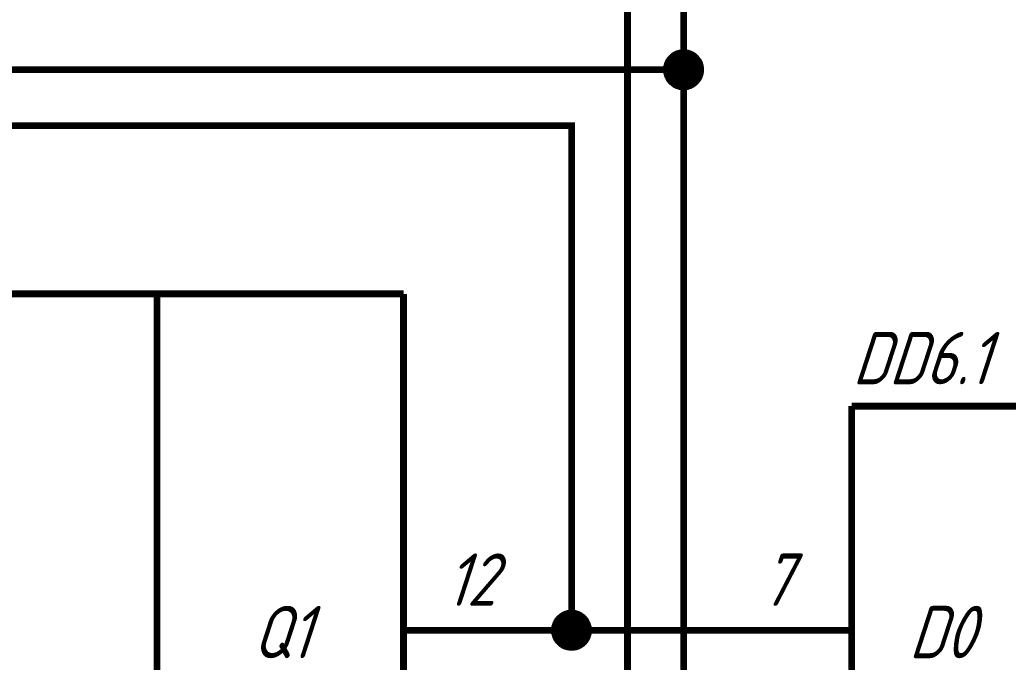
# Paper-space layout 'Layout1' of a CAD drawing. Header units: millimetres. Extents: x 0 to 420, y 0 to 297.
# Drawn here: x 265.48 to 309.58, y 203.72 to 232.37 of the extents above; entities that cross this region are included whole.
import ezdxf

# ---------------------------------------------------------------- set-up
doc = ezdxf.new("R2010")
doc.units = ezdxf.units.MM
doc.layers.add('Sheet', color=255, linetype='Continuous')
doc.styles.add('GOST', font='', dxfattribs={"oblique": 18})
doc.styles.get('GOST').set_extended_font_data('GOST type A')

psp = doc.layouts.get("Layout1")

# ---------------------------------------------------------------- linework, layer by layer
at = {"layer": 'Sheet'}
for points, const_width in [([(292.593, 190.144), (292.593, 235.141), (220.108, 235.141), (220.108, 277.645), (237.601, 277.645)], 0.3), ([(230.101, 215.141), (230.101, 230.144), (295.097, 230.144), (295.097, 247.651)], 0.3), ([(294.333, 230.144), (294.333, 230.189), (294.333, 230.222), (294.345, 230.256), (294.345, 230.301), (294.356, 230.335), (294.367, 230.368), (294.378, 230.413), (294.39, 230.447), (294.412, 230.481), (294.423, 230.514), (294.446, 230.537), (294.457, 230.57), (294.479, 230.604), (294.502, 230.627), (294.535, 230.66), (294.558, 230.683), (294.58, 230.705), (294.614, 230.739), (294.637, 230.761), (294.67, 230.784), (294.704, 230.795), (294.726, 230.818), (294.76, 230.829), (294.794, 230.851), (294.827, 230.862), (294.872, 230.874), (294.906, 230.885), (294.94, 230.896), (294.985, 230.896), (295.018, 230.907), (295.052, 230.907), (295.097, 230.907)], 0.3), ([(294.333, 230.144), (294.333, 230.189), (294.333, 230.222), (294.345, 230.256), (294.345, 230.301), (294.356, 230.335), (294.367, 230.368), (294.378, 230.413), (294.39, 230.447), (294.412, 230.481), (294.423, 230.514), (294.446, 230.537), (294.457, 230.57), (294.479, 230.604), (294.502, 230.627), (294.535, 230.66), (294.558, 230.683), (294.58, 230.705), (294.614, 230.739), (294.637, 230.761), (294.67, 230.784), (294.704, 230.795), (294.726, 230.818), (294.76, 230.829), (294.794, 230.851), (294.827, 230.862), (294.872, 230.874), (294.906, 230.885), (294.94, 230.896), (294.985, 230.896), (295.018, 230.907), (295.052, 230.907), (295.097, 230.907)], 0.3), ([(294.333, 230.144), (294.333, 230.189), (294.333, 230.222), (294.345, 230.256), (294.345, 230.301), (294.356, 230.335), (294.367, 230.368), (294.378, 230.413), (294.39, 230.447), (294.412, 230.481), (294.423, 230.514), (294.446, 230.537), (294.457, 230.57), (294.479, 230.604), (294.502, 230.627), (294.535, 230.66), (294.558, 230.683), (294.58, 230.705), (294.614, 230.739), (294.637, 230.761), (294.67, 230.784), (294.704, 230.795), (294.726, 230.818), (294.76, 230.829), (294.794, 230.851), (294.827, 230.862), (294.872, 230.874), (294.906, 230.885), (294.94, 230.896), (294.985, 230.896), (295.018, 230.907), (295.052, 230.907), (295.097, 230.907)], 0.3), ([(294.333, 230.144), (294.333, 230.189), (294.333, 230.222), (294.345, 230.256), (294.345, 230.301), (294.356, 230.335), (294.367, 230.368), (294.378, 230.413), (294.39, 230.447), (294.412, 230.481), (294.423, 230.514), (294.446, 230.537), (294.457, 230.57), (294.479, 230.604), (294.502, 230.627), (294.535, 230.66), (294.558, 230.683), (294.58, 230.705), (294.614, 230.739), (294.637, 230.761), (294.67, 230.784), (294.704, 230.795), (294.726, 230.818), (294.76, 230.829), (294.794, 230.851), (294.827, 230.862), (294.872, 230.874), (294.906, 230.885), (294.94, 230.896), (294.985, 230.896), (295.018, 230.907), (295.052, 230.907), (295.097, 230.907)], 0.3), ([(294.333, 230.144), (294.333, 230.189), (294.333, 230.222), (294.345, 230.256), (294.345, 230.301), (294.356, 230.335), (294.367, 230.368), (294.378, 230.413), (294.39, 230.447), (294.412, 230.481), (294.423, 230.514), (294.446, 230.537), (294.457, 230.57), (294.479, 230.604), (294.502, 230.627), (294.535, 230.66), (294.558, 230.683), (294.58, 230.705), (294.614, 230.739), (294.637, 230.761), (294.67, 230.784), (294.704, 230.795), (294.726, 230.818), (294.76, 230.829), (294.794, 230.851), (294.827, 230.862), (294.872, 230.874), (294.906, 230.885), (294.94, 230.896), (294.985, 230.896), (295.018, 230.907), (295.052, 230.907), (295.097, 230.907)], 0.0991), ([(294.333, 230.144), (294.333, 230.189), (294.333, 230.222), (294.345, 230.256), (294.345, 230.301), (294.356, 230.335), (294.367, 230.368), (294.378, 230.413), (294.39, 230.447), (294.412, 230.481), (294.423, 230.514), (294.446, 230.537), (294.457, 230.57), (294.479, 230.604), (294.502, 230.627), (294.535, 230.66), (294.558, 230.683), (294.58, 230.705), (294.614, 230.739), (294.637, 230.761), (294.67, 230.784), (294.704, 230.795), (294.726, 230.818), (294.76, 230.829), (294.794, 230.851), (294.827, 230.862), (294.872, 230.874), (294.906, 230.885), (294.94, 230.896), (294.985, 230.896), (295.018, 230.907), (295.052, 230.907), (295.097, 230.907)], 0.0991), ([(294.333, 230.144), (294.333, 230.189), (294.333, 230.222), (294.345, 230.256), (294.345, 230.301), (294.356, 230.335), (294.367, 230.368), (294.378, 230.413), (294.39, 230.447), (294.412, 230.481), (294.423, 230.514), (294.446, 230.537), (294.457, 230.57), (294.479, 230.604), (294.502, 230.627), (294.535, 230.66), (294.558, 230.683), (294.58, 230.705), (294.614, 230.739), (294.637, 230.761), (294.67, 230.784), (294.704, 230.795), (294.726, 230.818), (294.76, 230.829), (294.794, 230.851), (294.827, 230.862), (294.872, 230.874), (294.906, 230.885), (294.94, 230.896), (294.985, 230.896), (295.018, 230.907), (295.052, 230.907), (295.097, 230.907)], 0.0991), ([(294.333, 230.144), (294.333, 230.189), (294.333, 230.222), (294.345, 230.256), (294.345, 230.301), (294.356, 230.335), (294.367, 230.368), (294.378, 230.413), (294.39, 230.447), (294.412, 230.481), (294.423, 230.514), (294.446, 230.537), (294.457, 230.57), (294.479, 230.604), (294.502, 230.627), (294.535, 230.66), (294.558, 230.683), (294.58, 230.705), (294.614, 230.739), (294.637, 230.761), (294.67, 230.784), (294.704, 230.795), (294.726, 230.818), (294.76, 230.829), (294.794, 230.851), (294.827, 230.862), (294.872, 230.874), (294.906, 230.885), (294.94, 230.896), (294.985, 230.896), (295.018, 230.907), (295.052, 230.907), (295.097, 230.907)], 0.0991), ([(295.097, 230.907), (295.097, 230.907)], 0.3), ([(295.097, 230.907), (295.131, 230.907), (295.175, 230.907), (295.209, 230.896), (295.254, 230.896), (295.288, 230.885), (295.321, 230.874), (295.355, 230.862), (295.389, 230.851), (295.422, 230.829), (295.456, 230.818), (295.49, 230.795), (295.524, 230.784), (295.546, 230.761), (295.58, 230.739), (295.613, 230.705), (295.636, 230.683), (295.658, 230.66), (295.681, 230.627), (295.703, 230.604), (295.726, 230.57), (295.748, 230.537), (295.771, 230.514), (295.782, 230.481), (295.804, 230.447), (295.815, 230.413), (295.827, 230.368), (295.838, 230.335), (295.849, 230.301), (295.849, 230.256), (295.86, 230.222), (295.86, 230.189), (295.86, 230.144)], 0.3), ([(295.097, 230.907), (295.097, 230.907)], 0.3), ([(295.097, 230.907), (295.131, 230.907), (295.175, 230.907), (295.209, 230.896), (295.254, 230.896), (295.288, 230.885), (295.321, 230.874), (295.355, 230.862), (295.389, 230.851), (295.422, 230.829), (295.456, 230.818), (295.49, 230.795), (295.524, 230.784), (295.546, 230.761), (295.58, 230.739), (295.613, 230.705), (295.636, 230.683), (295.658, 230.66), (295.681, 230.627), (295.703, 230.604), (295.726, 230.57), (295.748, 230.537), (295.771, 230.514), (295.782, 230.481), (295.804, 230.447), (295.815, 230.413), (295.827, 230.368), (295.838, 230.335), (295.849, 230.301), (295.849, 230.256), (295.86, 230.222), (295.86, 230.189), (295.86, 230.144)], 0.3), ([(295.097, 230.907), (295.097, 230.907)], 0.3), ([(295.097, 230.907), (295.131, 230.907), (295.175, 230.907), (295.209, 230.896), (295.254, 230.896), (295.288, 230.885), (295.321, 230.874), (295.355, 230.862), (295.389, 230.851), (295.422, 230.829), (295.456, 230.818), (295.49, 230.795), (295.524, 230.784), (295.546, 230.761), (295.58, 230.739), (295.613, 230.705), (295.636, 230.683), (295.658, 230.66), (295.681, 230.627), (295.703, 230.604), (295.726, 230.57), (295.748, 230.537), (295.771, 230.514), (295.782, 230.481), (295.804, 230.447), (295.815, 230.413), (295.827, 230.368), (295.838, 230.335), (295.849, 230.301), (295.849, 230.256), (295.86, 230.222), (295.86, 230.189), (295.86, 230.144)], 0.3), ([(295.097, 230.907), (295.097, 230.907)], 0.3), ([(295.097, 230.907), (295.131, 230.907), (295.175, 230.907), (295.209, 230.896), (295.254, 230.896), (295.288, 230.885), (295.321, 230.874), (295.355, 230.862), (295.389, 230.851), (295.422, 230.829), (295.456, 230.818), (295.49, 230.795), (295.524, 230.784), (295.546, 230.761), (295.58, 230.739), (295.613, 230.705), (295.636, 230.683), (295.658, 230.66), (295.681, 230.627), (295.703, 230.604), (295.726, 230.57), (295.748, 230.537), (295.771, 230.514), (295.782, 230.481), (295.804, 230.447), (295.815, 230.413), (295.827, 230.368), (295.838, 230.335), (295.849, 230.301), (295.849, 230.256), (295.86, 230.222), (295.86, 230.189), (295.86, 230.144)], 0.3), ([(295.097, 230.907), (295.097, 230.907)], 0.0991), ([(295.097, 230.907), (295.131, 230.907), (295.175, 230.907), (295.209, 230.896), (295.254, 230.896), (295.288, 230.885), (295.321, 230.874), (295.355, 230.862), (295.389, 230.851), (295.422, 230.829), (295.456, 230.818), (295.49, 230.795), (295.524, 230.784), (295.546, 230.761), (295.58, 230.739), (295.613, 230.705), (295.636, 230.683), (295.658, 230.66), (295.681, 230.627), (295.703, 230.604), (295.726, 230.57), (295.748, 230.537), (295.771, 230.514), (295.782, 230.481), (295.804, 230.447), (295.815, 230.413), (295.827, 230.368), (295.838, 230.335), (295.849, 230.301), (295.849, 230.256), (295.86, 230.222), (295.86, 230.189), (295.86, 230.144)], 0.0991), ([(295.097, 230.907), (295.097, 230.907)], 0.0991), ([(295.097, 230.907), (295.131, 230.907), (295.175, 230.907), (295.209, 230.896), (295.254, 230.896), (295.288, 230.885), (295.321, 230.874), (295.355, 230.862), (295.389, 230.851), (295.422, 230.829), (295.456, 230.818), (295.49, 230.795), (295.524, 230.784), (295.546, 230.761), (295.58, 230.739), (295.613, 230.705), (295.636, 230.683), (295.658, 230.66), (295.681, 230.627), (295.703, 230.604), (295.726, 230.57), (295.748, 230.537), (295.771, 230.514), (295.782, 230.481), (295.804, 230.447), (295.815, 230.413), (295.827, 230.368), (295.838, 230.335), (295.849, 230.301), (295.849, 230.256), (295.86, 230.222), (295.86, 230.189), (295.86, 230.144)], 0.0991), ([(295.097, 230.907), (295.097, 230.907)], 0.0991), ([(295.097, 230.907), (295.131, 230.907), (295.175, 230.907), (295.209, 230.896), (295.254, 230.896), (295.288, 230.885), (295.321, 230.874), (295.355, 230.862), (295.389, 230.851), (295.422, 230.829), (295.456, 230.818), (295.49, 230.795), (295.524, 230.784), (295.546, 230.761), (295.58, 230.739), (295.613, 230.705), (295.636, 230.683), (295.658, 230.66), (295.681, 230.627), (295.703, 230.604), (295.726, 230.57), (295.748, 230.537), (295.771, 230.514), (295.782, 230.481), (295.804, 230.447), (295.815, 230.413), (295.827, 230.368), (295.838, 230.335), (295.849, 230.301), (295.849, 230.256), (295.86, 230.222), (295.86, 230.189), (295.86, 230.144)], 0.0991), ([(295.097, 230.907), (295.097, 230.907)], 0.0991), ([(295.097, 230.907), (295.131, 230.907), (295.175, 230.907), (295.209, 230.896), (295.254, 230.896), (295.288, 230.885), (295.321, 230.874), (295.355, 230.862), (295.389, 230.851), (295.422, 230.829), (295.456, 230.818), (295.49, 230.795), (295.524, 230.784), (295.546, 230.761), (295.58, 230.739), (295.613, 230.705), (295.636, 230.683), (295.658, 230.66), (295.681, 230.627), (295.703, 230.604), (295.726, 230.57), (295.748, 230.537), (295.771, 230.514), (295.782, 230.481), (295.804, 230.447), (295.815, 230.413), (295.827, 230.368), (295.838, 230.335), (295.849, 230.301), (295.849, 230.256), (295.86, 230.222), (295.86, 230.189), (295.86, 230.144)], 0.0991), ([(295.097, 229.38), (295.052, 229.38), (295.018, 229.38), (294.985, 229.391), (294.94, 229.391), (294.906, 229.403), (294.872, 229.414), (294.827, 229.425), (294.794, 229.436), (294.76, 229.459), (294.726, 229.47), (294.704, 229.492), (294.67, 229.515), (294.637, 229.537), (294.614, 229.56), (294.58, 229.582), (294.558, 229.605), (294.535, 229.627), (294.502, 229.661), (294.479, 229.695), (294.457, 229.717), (294.446, 229.751), (294.423, 229.784), (294.412, 229.818), (294.39, 229.852), (294.378, 229.885), (294.367, 229.919), (294.356, 229.953), (294.345, 229.987), (294.345, 230.031), (294.333, 230.065), (294.333, 230.11), (294.333, 230.144)], 0.3), ([(294.333, 230.144), (294.333, 230.144)], 0.3), ([(295.097, 229.38), (295.052, 229.38), (295.018, 229.38), (294.985, 229.391), (294.94, 229.391), (294.906, 229.403), (294.872, 229.414), (294.827, 229.425), (294.794, 229.436), (294.76, 229.459), (294.726, 229.47), (294.704, 229.492), (294.67, 229.515), (294.637, 229.537), (294.614, 229.56), (294.58, 229.582), (294.558, 229.605), (294.535, 229.627), (294.502, 229.661), (294.479, 229.695), (294.457, 229.717), (294.446, 229.751), (294.423, 229.784), (294.412, 229.818), (294.39, 229.852), (294.378, 229.885), (294.367, 229.919), (294.356, 229.953), (294.345, 229.987), (294.345, 230.031), (294.333, 230.065), (294.333, 230.11), (294.333, 230.144)], 0.3), ([(294.333, 230.144), (294.333, 230.144)], 0.3), ([(295.097, 229.38), (295.052, 229.38), (295.018, 229.38), (294.985, 229.391), (294.94, 229.391), (294.906, 229.403), (294.872, 229.414), (294.827, 229.425), (294.794, 229.436), (294.76, 229.459), (294.726, 229.47), (294.704, 229.492), (294.67, 229.515), (294.637, 229.537), (294.614, 229.56), (294.58, 229.582), (294.558, 229.605), (294.535, 229.627), (294.502, 229.661), (294.479, 229.695), (294.457, 229.717), (294.446, 229.751), (294.423, 229.784), (294.412, 229.818), (294.39, 229.852), (294.378, 229.885), (294.367, 229.919), (294.356, 229.953), (294.345, 229.987), (294.345, 230.031), (294.333, 230.065), (294.333, 230.11), (294.333, 230.144)], 0.3), ([(294.333, 230.144), (294.333, 230.144)], 0.3), ([(295.097, 229.38), (295.052, 229.38), (295.018, 229.38), (294.985, 229.391), (294.94, 229.391), (294.906, 229.403), (294.872, 229.414), (294.827, 229.425), (294.794, 229.436), (294.76, 229.459), (294.726, 229.47), (294.704, 229.492), (294.67, 229.515), (294.637, 229.537), (294.614, 229.56), (294.58, 229.582), (294.558, 229.605), (294.535, 229.627), (294.502, 229.661), (294.479, 229.695), (294.457, 229.717), (294.446, 229.751), (294.423, 229.784), (294.412, 229.818), (294.39, 229.852), (294.378, 229.885), (294.367, 229.919), (294.356, 229.953), (294.345, 229.987), (294.345, 230.031), (294.333, 230.065), (294.333, 230.11), (294.333, 230.144)], 0.3), ([(294.333, 230.144), (294.333, 230.144)], 0.3), ([(295.097, 229.38), (295.052, 229.38), (295.018, 229.38), (294.985, 229.391), (294.94, 229.391), (294.906, 229.403), (294.872, 229.414), (294.827, 229.425), (294.794, 229.436), (294.76, 229.459), (294.726, 229.47), (294.704, 229.492), (294.67, 229.515), (294.637, 229.537), (294.614, 229.56), (294.58, 229.582), (294.558, 229.605), (294.535, 229.627), (294.502, 229.661), (294.479, 229.695), (294.457, 229.717), (294.446, 229.751), (294.423, 229.784), (294.412, 229.818), (294.39, 229.852), (294.378, 229.885), (294.367, 229.919), (294.356, 229.953), (294.345, 229.987), (294.345, 230.031), (294.333, 230.065), (294.333, 230.11), (294.333, 230.144)], 0.0991), ([(294.333, 230.144), (294.333, 230.144)], 0.0991), ([(295.097, 229.38), (295.052, 229.38), (295.018, 229.38), (294.985, 229.391), (294.94, 229.391), (294.906, 229.403), (294.872, 229.414), (294.827, 229.425), (294.794, 229.436), (294.76, 229.459), (294.726, 229.47), (294.704, 229.492), (294.67, 229.515), (294.637, 229.537), (294.614, 229.56), (294.58, 229.582), (294.558, 229.605), (294.535, 229.627), (294.502, 229.661), (294.479, 229.695), (294.457, 229.717), (294.446, 229.751), (294.423, 229.784), (294.412, 229.818), (294.39, 229.852), (294.378, 229.885), (294.367, 229.919), (294.356, 229.953), (294.345, 229.987), (294.345, 230.031), (294.333, 230.065), (294.333, 230.11), (294.333, 230.144)], 0.0991), ([(294.333, 230.144), (294.333, 230.144)], 0.0991), ([(295.097, 229.38), (295.052, 229.38), (295.018, 229.38), (294.985, 229.391), (294.94, 229.391), (294.906, 229.403), (294.872, 229.414), (294.827, 229.425), (294.794, 229.436), (294.76, 229.459), (294.726, 229.47), (294.704, 229.492), (294.67, 229.515), (294.637, 229.537), (294.614, 229.56), (294.58, 229.582), (294.558, 229.605), (294.535, 229.627), (294.502, 229.661), (294.479, 229.695), (294.457, 229.717), (294.446, 229.751), (294.423, 229.784), (294.412, 229.818), (294.39, 229.852), (294.378, 229.885), (294.367, 229.919), (294.356, 229.953), (294.345, 229.987), (294.345, 230.031), (294.333, 230.065), (294.333, 230.11), (294.333, 230.144)], 0.0991), ([(294.333, 230.144), (294.333, 230.144)], 0.0991), ([(295.097, 229.38), (295.052, 229.38), (295.018, 229.38), (294.985, 229.391), (294.94, 229.391), (294.906, 229.403), (294.872, 229.414), (294.827, 229.425), (294.794, 229.436), (294.76, 229.459), (294.726, 229.47), (294.704, 229.492), (294.67, 229.515), (294.637, 229.537), (294.614, 229.56), (294.58, 229.582), (294.558, 229.605), (294.535, 229.627), (294.502, 229.661), (294.479, 229.695), (294.457, 229.717), (294.446, 229.751), (294.423, 229.784), (294.412, 229.818), (294.39, 229.852), (294.378, 229.885), (294.367, 229.919), (294.356, 229.953), (294.345, 229.987), (294.345, 230.031), (294.333, 230.065), (294.333, 230.11), (294.333, 230.144)], 0.0991), ([(294.333, 230.144), (294.333, 230.144)], 0.0991), ([(295.86, 230.144), (295.86, 230.11), (295.86, 230.065), (295.849, 230.031), (295.849, 229.987), (295.838, 229.953), (295.827, 229.919), (295.815, 229.885), (295.804, 229.852), (295.782, 229.818), (295.771, 229.784), (295.748, 229.751), (295.726, 229.717), (295.703, 229.695), (295.681, 229.661), (295.658, 229.627), (295.636, 229.605), (295.613, 229.582), (295.58, 229.56), (295.546, 229.537), (295.524, 229.515), (295.49, 229.492), (295.456, 229.47), (295.422, 229.459), (295.389, 229.436), (295.355, 229.425), (295.321, 229.414), (295.288, 229.403), (295.254, 229.391), (295.209, 229.391), (295.175, 229.38), (295.131, 229.38), (295.097, 229.38)], 0.3), ([(297.589, 185.147), (295.097, 185.147), (295.097, 230.144)], 0.3), ([(295.86, 230.144), (295.86, 230.11), (295.86, 230.065), (295.849, 230.031), (295.849, 229.987), (295.838, 229.953), (295.827, 229.919), (295.815, 229.885), (295.804, 229.852), (295.782, 229.818), (295.771, 229.784), (295.748, 229.751), (295.726, 229.717), (295.703, 229.695), (295.681, 229.661), (295.658, 229.627), (295.636, 229.605), (295.613, 229.582), (295.58, 229.56), (295.546, 229.537), (295.524, 229.515), (295.49, 229.492), (295.456, 229.47), (295.422, 229.459), (295.389, 229.436), (295.355, 229.425), (295.321, 229.414), (295.288, 229.403), (295.254, 229.391), (295.209, 229.391), (295.175, 229.38), (295.131, 229.38), (295.097, 229.38)], 0.3), ([(295.86, 230.144), (295.86, 230.11), (295.86, 230.065), (295.849, 230.031), (295.849, 229.987), (295.838, 229.953), (295.827, 229.919), (295.815, 229.885), (295.804, 229.852), (295.782, 229.818), (295.771, 229.784), (295.748, 229.751), (295.726, 229.717), (295.703, 229.695), (295.681, 229.661), (295.658, 229.627), (295.636, 229.605), (295.613, 229.582), (295.58, 229.56), (295.546, 229.537), (295.524, 229.515), (295.49, 229.492), (295.456, 229.47), (295.422, 229.459), (295.389, 229.436), (295.355, 229.425), (295.321, 229.414), (295.288, 229.403), (295.254, 229.391), (295.209, 229.391), (295.175, 229.38), (295.131, 229.38), (295.097, 229.38)], 0.3), ([(295.86, 230.144), (295.86, 230.11), (295.86, 230.065), (295.849, 230.031), (295.849, 229.987), (295.838, 229.953), (295.827, 229.919), (295.815, 229.885), (295.804, 229.852), (295.782, 229.818), (295.771, 229.784), (295.748, 229.751), (295.726, 229.717), (295.703, 229.695), (295.681, 229.661), (295.658, 229.627), (295.636, 229.605), (295.613, 229.582), (295.58, 229.56), (295.546, 229.537), (295.524, 229.515), (295.49, 229.492), (295.456, 229.47), (295.422, 229.459), (295.389, 229.436), (295.355, 229.425), (295.321, 229.414), (295.288, 229.403), (295.254, 229.391), (295.209, 229.391), (295.175, 229.38), (295.131, 229.38), (295.097, 229.38)], 0.3), ([(295.86, 230.144), (295.86, 230.11), (295.86, 230.065), (295.849, 230.031), (295.849, 229.987), (295.838, 229.953), (295.827, 229.919), (295.815, 229.885), (295.804, 229.852), (295.782, 229.818), (295.771, 229.784), (295.748, 229.751), (295.726, 229.717), (295.703, 229.695), (295.681, 229.661), (295.658, 229.627), (295.636, 229.605), (295.613, 229.582), (295.58, 229.56), (295.546, 229.537), (295.524, 229.515), (295.49, 229.492), (295.456, 229.47), (295.422, 229.459), (295.389, 229.436), (295.355, 229.425), (295.321, 229.414), (295.288, 229.403), (295.254, 229.391), (295.209, 229.391), (295.175, 229.38), (295.131, 229.38), (295.097, 229.38)], 0.0991), ([(295.86, 230.144), (295.86, 230.11), (295.86, 230.065), (295.849, 230.031), (295.849, 229.987), (295.838, 229.953), (295.827, 229.919), (295.815, 229.885), (295.804, 229.852), (295.782, 229.818), (295.771, 229.784), (295.748, 229.751), (295.726, 229.717), (295.703, 229.695), (295.681, 229.661), (295.658, 229.627), (295.636, 229.605), (295.613, 229.582), (295.58, 229.56), (295.546, 229.537), (295.524, 229.515), (295.49, 229.492), (295.456, 229.47), (295.422, 229.459), (295.389, 229.436), (295.355, 229.425), (295.321, 229.414), (295.288, 229.403), (295.254, 229.391), (295.209, 229.391), (295.175, 229.38), (295.131, 229.38), (295.097, 229.38)], 0.0991), ([(295.86, 230.144), (295.86, 230.11), (295.86, 230.065), (295.849, 230.031), (295.849, 229.987), (295.838, 229.953), (295.827, 229.919), (295.815, 229.885), (295.804, 229.852), (295.782, 229.818), (295.771, 229.784), (295.748, 229.751), (295.726, 229.717), (295.703, 229.695), (295.681, 229.661), (295.658, 229.627), (295.636, 229.605), (295.613, 229.582), (295.58, 229.56), (295.546, 229.537), (295.524, 229.515), (295.49, 229.492), (295.456, 229.47), (295.422, 229.459), (295.389, 229.436), (295.355, 229.425), (295.321, 229.414), (295.288, 229.403), (295.254, 229.391), (295.209, 229.391), (295.175, 229.38), (295.131, 229.38), (295.097, 229.38)], 0.0991), ([(295.86, 230.144), (295.86, 230.11), (295.86, 230.065), (295.849, 230.031), (295.849, 229.987), (295.838, 229.953), (295.827, 229.919), (295.815, 229.885), (295.804, 229.852), (295.782, 229.818), (295.771, 229.784), (295.748, 229.751), (295.726, 229.717), (295.703, 229.695), (295.681, 229.661), (295.658, 229.627), (295.636, 229.605), (295.613, 229.582), (295.58, 229.56), (295.546, 229.537), (295.524, 229.515), (295.49, 229.492), (295.456, 229.47), (295.422, 229.459), (295.389, 229.436), (295.355, 229.425), (295.321, 229.414), (295.288, 229.403), (295.254, 229.391), (295.209, 229.391), (295.175, 229.38), (295.131, 229.38), (295.097, 229.38)], 0.0991), ([(295.86, 230.144), (295.86, 230.144), (295.86, 230.144), (295.86, 230.144), (295.86, 230.144), (295.86, 230.144), (295.86, 230.144), (295.86, 230.144), (295.86, 230.144), (295.86, 230.144), (295.86, 230.144), (295.86, 230.144), (295.86, 230.144), (295.86, 230.144), (295.86, 230.144), (295.86, 230.144), (295.86, 230.144), (295.86, 230.144), (295.86, 230.144), (295.86, 230.144), (295.86, 230.144), (295.86, 230.144), (295.86, 230.144), (295.86, 230.144), (295.86, 230.144), (295.86, 230.144), (295.86, 230.144), (295.86, 230.144), (295.86, 230.144), (295.86, 230.144), (295.86, 230.144), (295.86, 230.144), (295.86, 230.144)], 0.3), ([(295.86, 230.144), (295.86, 230.144)], 0.3), ([(295.86, 230.144), (295.86, 230.144), (295.86, 230.144), (295.86, 230.144), (295.86, 230.144), (295.86, 230.144), (295.86, 230.144), (295.86, 230.144), (295.86, 230.144), (295.86, 230.144), (295.86, 230.144), (295.86, 230.144), (295.86, 230.144), (295.86, 230.144), (295.86, 230.144), (295.86, 230.144), (295.86, 230.144), (295.86, 230.144), (295.86, 230.144), (295.86, 230.144), (295.86, 230.144), (295.86, 230.144), (295.86, 230.144), (295.86, 230.144), (295.86, 230.144), (295.86, 230.144), (295.86, 230.144), (295.86, 230.144), (295.86, 230.144), (295.86, 230.144), (295.86, 230.144), (295.86, 230.144), (295.86, 230.144)], 0.3), ([(295.86, 230.144), (295.86, 230.144)], 0.3), ([(295.86, 230.144), (295.86, 230.144), (295.86, 230.144), (295.86, 230.144), (295.86, 230.144), (295.86, 230.144), (295.86, 230.144), (295.86, 230.144), (295.86, 230.144), (295.86, 230.144), (295.86, 230.144), (295.86, 230.144), (295.86, 230.144), (295.86, 230.144), (295.86, 230.144), (295.86, 230.144), (295.86, 230.144), (295.86, 230.144), (295.86, 230.144), (295.86, 230.144), (295.86, 230.144), (295.86, 230.144), (295.86, 230.144), (295.86, 230.144), (295.86, 230.144), (295.86, 230.144), (295.86, 230.144), (295.86, 230.144), (295.86, 230.144), (295.86, 230.144), (295.86, 230.144), (295.86, 230.144), (295.86, 230.144)], 0.3), ([(295.86, 230.144), (295.86, 230.144)], 0.3), ([(295.86, 230.144), (295.86, 230.144), (295.86, 230.144), (295.86, 230.144), (295.86, 230.144), (295.86, 230.144), (295.86, 230.144), (295.86, 230.144), (295.86, 230.144), (295.86, 230.144), (295.86, 230.144), (295.86, 230.144), (295.86, 230.144), (295.86, 230.144), (295.86, 230.144), (295.86, 230.144), (295.86, 230.144), (295.86, 230.144), (295.86, 230.144), (295.86, 230.144), (295.86, 230.144), (295.86, 230.144), (295.86, 230.144), (295.86, 230.144), (295.86, 230.144), (295.86, 230.144), (295.86, 230.144), (295.86, 230.144), (295.86, 230.144), (295.86, 230.144), (295.86, 230.144), (295.86, 230.144), (295.86, 230.144)], 0.3), ([(295.86, 230.144), (295.86, 230.144)], 0.3), ([(295.86, 230.144), (295.86, 230.144), (295.86, 230.144), (295.86, 230.144), (295.86, 230.144), (295.86, 230.144), (295.86, 230.144), (295.86, 230.144), (295.86, 230.144), (295.86, 230.144), (295.86, 230.144), (295.86, 230.144), (295.86, 230.144), (295.86, 230.144), (295.86, 230.144), (295.86, 230.144), (295.86, 230.144), (295.86, 230.144), (295.86, 230.144), (295.86, 230.144), (295.86, 230.144), (295.86, 230.144), (295.86, 230.144), (295.86, 230.144), (295.86, 230.144), (295.86, 230.144), (295.86, 230.144), (295.86, 230.144), (295.86, 230.144), (295.86, 230.144), (295.86, 230.144), (295.86, 230.144), (295.86, 230.144)], 0.0991), ([(295.86, 230.144), (295.86, 230.144)], 0.0991), ([(295.86, 230.144), (295.86, 230.144), (295.86, 230.144), (295.86, 230.144), (295.86, 230.144), (295.86, 230.144), (295.86, 230.144), (295.86, 230.144), (295.86, 230.144), (295.86, 230.144), (295.86, 230.144), (295.86, 230.144), (295.86, 230.144), (295.86, 230.144), (295.86, 230.144), (295.86, 230.144), (295.86, 230.144), (295.86, 230.144), (295.86, 230.144), (295.86, 230.144), (295.86, 230.144), (295.86, 230.144), (295.86, 230.144), (295.86, 230.144), (295.86, 230.144), (295.86, 230.144), (295.86, 230.144), (295.86, 230.144), (295.86, 230.144), (295.86, 230.144), (295.86, 230.144), (295.86, 230.144), (295.86, 230.144)], 0.0991), ([(295.86, 230.144), (295.86, 230.144)], 0.0991), ([(295.86, 230.144), (295.86, 230.144), (295.86, 230.144), (295.86, 230.144), (295.86, 230.144), (295.86, 230.144), (295.86, 230.144), (295.86, 230.144), (295.86, 230.144), (295.86, 230.144), (295.86, 230.144), (295.86, 230.144), (295.86, 230.144), (295.86, 230.144), (295.86, 230.144), (295.86, 230.144), (295.86, 230.144), (295.86, 230.144), (295.86, 230.144), (295.86, 230.144), (295.86, 230.144), (295.86, 230.144), (295.86, 230.144), (295.86, 230.144), (295.86, 230.144), (295.86, 230.144), (295.86, 230.144), (295.86, 230.144), (295.86, 230.144), (295.86, 230.144), (295.86, 230.144), (295.86, 230.144), (295.86, 230.144)], 0.0991), ([(295.86, 230.144), (295.86, 230.144)], 0.0991), ([(295.86, 230.144), (295.86, 230.144), (295.86, 230.144), (295.86, 230.144), (295.86, 230.144), (295.86, 230.144), (295.86, 230.144), (295.86, 230.144), (295.86, 230.144), (295.86, 230.144), (295.86, 230.144), (295.86, 230.144), (295.86, 230.144), (295.86, 230.144), (295.86, 230.144), (295.86, 230.144), (295.86, 230.144), (295.86, 230.144), (295.86, 230.144), (295.86, 230.144), (295.86, 230.144), (295.86, 230.144), (295.86, 230.144), (295.86, 230.144), (295.86, 230.144), (295.86, 230.144), (295.86, 230.144), (295.86, 230.144), (295.86, 230.144), (295.86, 230.144), (295.86, 230.144), (295.86, 230.144), (295.86, 230.144)], 0.0991), ([(295.86, 230.144), (295.86, 230.144)], 0.0991), ([(290.101, 205.147), (290.101, 227.651), (235.108, 227.651), (235.108, 210.144), (237.601, 210.144)], 0.3), ([(282.601, 220.149), (242.608, 220.149), (242.457, 220.149)], 0.3), ([(271.598, 220.149), (271.598, 175.141)], 0.3), ([(282.601, 175.141), (282.601, 220.149)], 0.3), ([(302.597, 175.141), (302.597, 215.141)], 0.3), ([(302.597, 215.141), (324.592, 215.141)], 0.3), ([(289.337, 205.147), (289.337, 205.18), (289.337, 205.225), (289.348, 205.259), (289.348, 205.304), (289.36, 205.338), (289.371, 205.371), (289.382, 205.405), (289.393, 205.439), (289.416, 205.472), (289.427, 205.506), (289.449, 205.54), (289.461, 205.573), (289.483, 205.596), (289.506, 205.63), (289.539, 205.663), (289.562, 205.686), (289.584, 205.708), (289.618, 205.731), (289.64, 205.753), (289.674, 205.776), (289.708, 205.798), (289.73, 205.82), (289.764, 205.832), (289.797, 205.854), (289.831, 205.865), (289.876, 205.877), (289.91, 205.888), (289.943, 205.899), (289.988, 205.899), (290.022, 205.91), (290.056, 205.91), (290.101, 205.91)], 0.3), ([(289.337, 205.147), (289.337, 205.18), (289.337, 205.225), (289.348, 205.259), (289.348, 205.304), (289.36, 205.338), (289.371, 205.371), (289.382, 205.405), (289.393, 205.439), (289.416, 205.472), (289.427, 205.506), (289.449, 205.54), (289.461, 205.573), (289.483, 205.596), (289.506, 205.63), (289.539, 205.663), (289.562, 205.686), (289.584, 205.708), (289.618, 205.731), (289.64, 205.753), (289.674, 205.776), (289.708, 205.798), (289.73, 205.82), (289.764, 205.832), (289.797, 205.854), (289.831, 205.865), (289.876, 205.877), (289.91, 205.888), (289.943, 205.899), (289.988, 205.899), (290.022, 205.91), (290.056, 205.91), (290.101, 205.91)], 0.3), ([(289.337, 205.147), (289.337, 205.18), (289.337, 205.225), (289.348, 205.259), (289.348, 205.304), (289.36, 205.338), (289.371, 205.371), (289.382, 205.405), (289.393, 205.439), (289.416, 205.472), (289.427, 205.506), (289.449, 205.54), (289.461, 205.573), (289.483, 205.596), (289.506, 205.63), (289.539, 205.663), (289.562, 205.686), (289.584, 205.708), (289.618, 205.731), (289.64, 205.753), (289.674, 205.776), (289.708, 205.798), (289.73, 205.82), (289.764, 205.832), (289.797, 205.854), (289.831, 205.865), (289.876, 205.877), (289.91, 205.888), (289.943, 205.899), (289.988, 205.899), (290.022, 205.91), (290.056, 205.91), (290.101, 205.91)], 0.3), ([(289.337, 205.147), (289.337, 205.18), (289.337, 205.225), (289.348, 205.259), (289.348, 205.304), (289.36, 205.338), (289.371, 205.371), (289.382, 205.405), (289.393, 205.439), (289.416, 205.472), (289.427, 205.506), (289.449, 205.54), (289.461, 205.573), (289.483, 205.596), (289.506, 205.63), (289.539, 205.663), (289.562, 205.686), (289.584, 205.708), (289.618, 205.731), (289.64, 205.753), (289.674, 205.776), (289.708, 205.798), (289.73, 205.82), (289.764, 205.832), (289.797, 205.854), (289.831, 205.865), (289.876, 205.877), (289.91, 205.888), (289.943, 205.899), (289.988, 205.899), (290.022, 205.91), (290.056, 205.91), (290.101, 205.91)], 0.3), ([(289.337, 205.147), (289.337, 205.18), (289.337, 205.225), (289.348, 205.259), (289.348, 205.304), (289.36, 205.338), (289.371, 205.371), (289.382, 205.405), (289.393, 205.439), (289.416, 205.472), (289.427, 205.506), (289.449, 205.54), (289.461, 205.573), (289.483, 205.596), (289.506, 205.63), (289.539, 205.663), (289.562, 205.686), (289.584, 205.708), (289.618, 205.731), (289.64, 205.753), (289.674, 205.776), (289.708, 205.798), (289.73, 205.82), (289.764, 205.832), (289.797, 205.854), (289.831, 205.865), (289.876, 205.877), (289.91, 205.888), (289.943, 205.899), (289.988, 205.899), (290.022, 205.91), (290.056, 205.91), (290.101, 205.91)], 0.0991), ([(289.337, 205.147), (289.337, 205.18), (289.337, 205.225), (289.348, 205.259), (289.348, 205.304), (289.36, 205.338), (289.371, 205.371), (289.382, 205.405), (289.393, 205.439), (289.416, 205.472), (289.427, 205.506), (289.449, 205.54), (289.461, 205.573), (289.483, 205.596), (289.506, 205.63), (289.539, 205.663), (289.562, 205.686), (289.584, 205.708), (289.618, 205.731), (289.64, 205.753), (289.674, 205.776), (289.708, 205.798), (289.73, 205.82), (289.764, 205.832), (289.797, 205.854), (289.831, 205.865), (289.876, 205.877), (289.91, 205.888), (289.943, 205.899), (289.988, 205.899), (290.022, 205.91), (290.056, 205.91), (290.101, 205.91)], 0.0991), ([(289.337, 205.147), (289.337, 205.18), (289.337, 205.225), (289.348, 205.259), (289.348, 205.304), (289.36, 205.338), (289.371, 205.371), (289.382, 205.405), (289.393, 205.439), (289.416, 205.472), (289.427, 205.506), (289.449, 205.54), (289.461, 205.573), (289.483, 205.596), (289.506, 205.63), (289.539, 205.663), (289.562, 205.686), (289.584, 205.708), (289.618, 205.731), (289.64, 205.753), (289.674, 205.776), (289.708, 205.798), (289.73, 205.82), (289.764, 205.832), (289.797, 205.854), (289.831, 205.865), (289.876, 205.877), (289.91, 205.888), (289.943, 205.899), (289.988, 205.899), (290.022, 205.91), (290.056, 205.91), (290.101, 205.91)], 0.0991), ([(289.337, 205.147), (289.337, 205.18), (289.337, 205.225), (289.348, 205.259), (289.348, 205.304), (289.36, 205.338), (289.371, 205.371), (289.382, 205.405), (289.393, 205.439), (289.416, 205.472), (289.427, 205.506), (289.449, 205.54), (289.461, 205.573), (289.483, 205.596), (289.506, 205.63), (289.539, 205.663), (289.562, 205.686), (289.584, 205.708), (289.618, 205.731), (289.64, 205.753), (289.674, 205.776), (289.708, 205.798), (289.73, 205.82), (289.764, 205.832), (289.797, 205.854), (289.831, 205.865), (289.876, 205.877), (289.91, 205.888), (289.943, 205.899), (289.988, 205.899), (290.022, 205.91), (290.056, 205.91), (290.101, 205.91)], 0.0991), ([(290.101, 205.91), (290.101, 205.91)], 0.3), ([(290.101, 205.91), (290.134, 205.91), (290.179, 205.91), (290.213, 205.899), (290.258, 205.899), (290.291, 205.888), (290.325, 205.877), (290.359, 205.865), (290.393, 205.854), (290.426, 205.832), (290.46, 205.82), (290.494, 205.798), (290.516, 205.776), (290.55, 205.753), (290.583, 205.731), (290.606, 205.708), (290.628, 205.686), (290.662, 205.663), (290.684, 205.63), (290.707, 205.596), (290.729, 205.573), (290.741, 205.54), (290.763, 205.506), (290.774, 205.472), (290.797, 205.439), (290.808, 205.405), (290.819, 205.371), (290.83, 205.338), (290.842, 205.304), (290.842, 205.259), (290.853, 205.225), (290.853, 205.18), (290.853, 205.147)], 0.3), ([(290.101, 205.91), (290.101, 205.91)], 0.3), ([(290.101, 205.91), (290.134, 205.91), (290.179, 205.91), (290.213, 205.899), (290.258, 205.899), (290.291, 205.888), (290.325, 205.877), (290.359, 205.865), (290.393, 205.854), (290.426, 205.832), (290.46, 205.82), (290.494, 205.798), (290.516, 205.776), (290.55, 205.753), (290.583, 205.731), (290.606, 205.708), (290.628, 205.686), (290.662, 205.663), (290.684, 205.63), (290.707, 205.596), (290.729, 205.573), (290.741, 205.54), (290.763, 205.506), (290.774, 205.472), (290.797, 205.439), (290.808, 205.405), (290.819, 205.371), (290.83, 205.338), (290.842, 205.304), (290.842, 205.259), (290.853, 205.225), (290.853, 205.18), (290.853, 205.147)], 0.3), ([(290.101, 205.91), (290.101, 205.91)], 0.3), ([(290.101, 205.91), (290.134, 205.91), (290.179, 205.91), (290.213, 205.899), (290.258, 205.899), (290.291, 205.888), (290.325, 205.877), (290.359, 205.865), (290.393, 205.854), (290.426, 205.832), (290.46, 205.82), (290.494, 205.798), (290.516, 205.776), (290.55, 205.753), (290.583, 205.731), (290.606, 205.708), (290.628, 205.686), (290.662, 205.663), (290.684, 205.63), (290.707, 205.596), (290.729, 205.573), (290.741, 205.54), (290.763, 205.506), (290.774, 205.472), (290.797, 205.439), (290.808, 205.405), (290.819, 205.371), (290.83, 205.338), (290.842, 205.304), (290.842, 205.259), (290.853, 205.225), (290.853, 205.18), (290.853, 205.147)], 0.3), ([(290.101, 205.91), (290.101, 205.91)], 0.3), ([(290.101, 205.91), (290.134, 205.91), (290.179, 205.91), (290.213, 205.899), (290.258, 205.899), (290.291, 205.888), (290.325, 205.877), (290.359, 205.865), (290.393, 205.854), (290.426, 205.832), (290.46, 205.82), (290.494, 205.798), (290.516, 205.776), (290.55, 205.753), (290.583, 205.731), (290.606, 205.708), (290.628, 205.686), (290.662, 205.663), (290.684, 205.63), (290.707, 205.596), (290.729, 205.573), (290.741, 205.54), (290.763, 205.506), (290.774, 205.472), (290.797, 205.439), (290.808, 205.405), (290.819, 205.371), (290.83, 205.338), (290.842, 205.304), (290.842, 205.259), (290.853, 205.225), (290.853, 205.18), (290.853, 205.147)], 0.3), ([(290.101, 205.91), (290.101, 205.91)], 0.0991), ([(290.101, 205.91), (290.134, 205.91), (290.179, 205.91), (290.213, 205.899), (290.258, 205.899), (290.291, 205.888), (290.325, 205.877), (290.359, 205.865), (290.393, 205.854), (290.426, 205.832), (290.46, 205.82), (290.494, 205.798), (290.516, 205.776), (290.55, 205.753), (290.583, 205.731), (290.606, 205.708), (290.628, 205.686), (290.662, 205.663), (290.684, 205.63), (290.707, 205.596), (290.729, 205.573), (290.741, 205.54), (290.763, 205.506), (290.774, 205.472), (290.797, 205.439), (290.808, 205.405), (290.819, 205.371), (290.83, 205.338), (290.842, 205.304), (290.842, 205.259), (290.853, 205.225), (290.853, 205.18), (290.853, 205.147)], 0.0991), ([(290.101, 205.91), (290.101, 205.91)], 0.0991), ([(290.101, 205.91), (290.134, 205.91), (290.179, 205.91), (290.213, 205.899), (290.258, 205.899), (290.291, 205.888), (290.325, 205.877), (290.359, 205.865), (290.393, 205.854), (290.426, 205.832), (290.46, 205.82), (290.494, 205.798), (290.516, 205.776), (290.55, 205.753), (290.583, 205.731), (290.606, 205.708), (290.628, 205.686), (290.662, 205.663), (290.684, 205.63), (290.707, 205.596), (290.729, 205.573), (290.741, 205.54), (290.763, 205.506), (290.774, 205.472), (290.797, 205.439), (290.808, 205.405), (290.819, 205.371), (290.83, 205.338), (290.842, 205.304), (290.842, 205.259), (290.853, 205.225), (290.853, 205.18), (290.853, 205.147)], 0.0991), ([(290.101, 205.91), (290.101, 205.91)], 0.0991), ([(290.101, 205.91), (290.134, 205.91), (290.179, 205.91), (290.213, 205.899), (290.258, 205.899), (290.291, 205.888), (290.325, 205.877), (290.359, 205.865), (290.393, 205.854), (290.426, 205.832), (290.46, 205.82), (290.494, 205.798), (290.516, 205.776), (290.55, 205.753), (290.583, 205.731), (290.606, 205.708), (290.628, 205.686), (290.662, 205.663), (290.684, 205.63), (290.707, 205.596), (290.729, 205.573), (290.741, 205.54), (290.763, 205.506), (290.774, 205.472), (290.797, 205.439), (290.808, 205.405), (290.819, 205.371), (290.83, 205.338), (290.842, 205.304), (290.842, 205.259), (290.853, 205.225), (290.853, 205.18), (290.853, 205.147)], 0.0991), ([(290.101, 205.91), (290.101, 205.91)], 0.0991), ([(290.101, 205.91), (290.134, 205.91), (290.179, 205.91), (290.213, 205.899), (290.258, 205.899), (290.291, 205.888), (290.325, 205.877), (290.359, 205.865), (290.393, 205.854), (290.426, 205.832), (290.46, 205.82), (290.494, 205.798), (290.516, 205.776), (290.55, 205.753), (290.583, 205.731), (290.606, 205.708), (290.628, 205.686), (290.662, 205.663), (290.684, 205.63), (290.707, 205.596), (290.729, 205.573), (290.741, 205.54), (290.763, 205.506), (290.774, 205.472), (290.797, 205.439), (290.808, 205.405), (290.819, 205.371), (290.83, 205.338), (290.842, 205.304), (290.842, 205.259), (290.853, 205.225), (290.853, 205.18), (290.853, 205.147)], 0.0991), ([(282.601, 205.147), (287.597, 205.147)], 0.3), ([(287.597, 205.147), (290.101, 205.147), (297.589, 205.147), (297.589, 205.147)], 0.3), ([(290.101, 204.383), (290.056, 204.383), (290.022, 204.383), (289.988, 204.394), (289.943, 204.394), (289.91, 204.406), (289.876, 204.417), (289.831, 204.428), (289.797, 204.439), (289.764, 204.462), (289.73, 204.473), (289.708, 204.495), (289.674, 204.507), (289.64, 204.529), (289.618, 204.552), (289.584, 204.585), (289.562, 204.608), (289.539, 204.63), (289.506, 204.664), (289.483, 204.686), (289.461, 204.72), (289.449, 204.754), (289.427, 204.776), (289.416, 204.81), (289.393, 204.843), (289.382, 204.877), (289.371, 204.922), (289.36, 204.956), (289.348, 204.989), (289.348, 205.034), (289.337, 205.068), (289.337, 205.102), (289.337, 205.147)], 0.3), ([(289.337, 205.147), (289.337, 205.147)], 0.3), ([(290.101, 204.383), (290.056, 204.383), (290.022, 204.383), (289.988, 204.394), (289.943, 204.394), (289.91, 204.406), (289.876, 204.417), (289.831, 204.428), (289.797, 204.439), (289.764, 204.462), (289.73, 204.473), (289.708, 204.495), (289.674, 204.507), (289.64, 204.529), (289.618, 204.552), (289.584, 204.585), (289.562, 204.608), (289.539, 204.63), (289.506, 204.664), (289.483, 204.686), (289.461, 204.72), (289.449, 204.754), (289.427, 204.776), (289.416, 204.81), (289.393, 204.843), (289.382, 204.877), (289.371, 204.922), (289.36, 204.956), (289.348, 204.989), (289.348, 205.034), (289.337, 205.068), (289.337, 205.102), (289.337, 205.147)], 0.3), ([(289.337, 205.147), (289.337, 205.147)], 0.3), ([(290.101, 204.383), (290.056, 204.383), (290.022, 204.383), (289.988, 204.394), (289.943, 204.394), (289.91, 204.406), (289.876, 204.417), (289.831, 204.428), (289.797, 204.439), (289.764, 204.462), (289.73, 204.473), (289.708, 204.495), (289.674, 204.507), (289.64, 204.529), (289.618, 204.552), (289.584, 204.585), (289.562, 204.608), (289.539, 204.63), (289.506, 204.664), (289.483, 204.686), (289.461, 204.72), (289.449, 204.754), (289.427, 204.776), (289.416, 204.81), (289.393, 204.843), (289.382, 204.877), (289.371, 204.922), (289.36, 204.956), (289.348, 204.989), (289.348, 205.034), (289.337, 205.068), (289.337, 205.102), (289.337, 205.147)], 0.3), ([(289.337, 205.147), (289.337, 205.147)], 0.3), ([(290.101, 204.383), (290.056, 204.383), (290.022, 204.383), (289.988, 204.394), (289.943, 204.394), (289.91, 204.406), (289.876, 204.417), (289.831, 204.428), (289.797, 204.439), (289.764, 204.462), (289.73, 204.473), (289.708, 204.495), (289.674, 204.507), (289.64, 204.529), (289.618, 204.552), (289.584, 204.585), (289.562, 204.608), (289.539, 204.63), (289.506, 204.664), (289.483, 204.686), (289.461, 204.72), (289.449, 204.754), (289.427, 204.776), (289.416, 204.81), (289.393, 204.843), (289.382, 204.877), (289.371, 204.922), (289.36, 204.956), (289.348, 204.989), (289.348, 205.034), (289.337, 205.068), (289.337, 205.102), (289.337, 205.147)], 0.3), ([(289.337, 205.147), (289.337, 205.147)], 0.3), ([(290.101, 204.383), (290.056, 204.383), (290.022, 204.383), (289.988, 204.394), (289.943, 204.394), (289.91, 204.406), (289.876, 204.417), (289.831, 204.428), (289.797, 204.439), (289.764, 204.462), (289.73, 204.473), (289.708, 204.495), (289.674, 204.507), (289.64, 204.529), (289.618, 204.552), (289.584, 204.585), (289.562, 204.608), (289.539, 204.63), (289.506, 204.664), (289.483, 204.686), (289.461, 204.72), (289.449, 204.754), (289.427, 204.776), (289.416, 204.81), (289.393, 204.843), (289.382, 204.877), (289.371, 204.922), (289.36, 204.956), (289.348, 204.989), (289.348, 205.034), (289.337, 205.068), (289.337, 205.102), (289.337, 205.147)], 0.0991), ([(289.337, 205.147), (289.337, 205.147)], 0.0991), ([(290.101, 204.383), (290.056, 204.383), (290.022, 204.383), (289.988, 204.394), (289.943, 204.394), (289.91, 204.406), (289.876, 204.417), (289.831, 204.428), (289.797, 204.439), (289.764, 204.462), (289.73, 204.473), (289.708, 204.495), (289.674, 204.507), (289.64, 204.529), (289.618, 204.552), (289.584, 204.585), (289.562, 204.608), (289.539, 204.63), (289.506, 204.664), (289.483, 204.686), (289.461, 204.72), (289.449, 204.754), (289.427, 204.776), (289.416, 204.81), (289.393, 204.843), (289.382, 204.877), (289.371, 204.922), (289.36, 204.956), (289.348, 204.989), (289.348, 205.034), (289.337, 205.068), (289.337, 205.102), (289.337, 205.147)], 0.0991), ([(289.337, 205.147), (289.337, 205.147)], 0.0991), ([(290.101, 204.383), (290.056, 204.383), (290.022, 204.383), (289.988, 204.394), (289.943, 204.394), (289.91, 204.406), (289.876, 204.417), (289.831, 204.428), (289.797, 204.439), (289.764, 204.462), (289.73, 204.473), (289.708, 204.495), (289.674, 204.507), (289.64, 204.529), (289.618, 204.552), (289.584, 204.585), (289.562, 204.608), (289.539, 204.63), (289.506, 204.664), (289.483, 204.686), (289.461, 204.72), (289.449, 204.754), (289.427, 204.776), (289.416, 204.81), (289.393, 204.843), (289.382, 204.877), (289.371, 204.922), (289.36, 204.956), (289.348, 204.989), (289.348, 205.034), (289.337, 205.068), (289.337, 205.102), (289.337, 205.147)], 0.0991), ([(289.337, 205.147), (289.337, 205.147)], 0.0991), ([(290.101, 204.383), (290.056, 204.383), (290.022, 204.383), (289.988, 204.394), (289.943, 204.394), (289.91, 204.406), (289.876, 204.417), (289.831, 204.428), (289.797, 204.439), (289.764, 204.462), (289.73, 204.473), (289.708, 204.495), (289.674, 204.507), (289.64, 204.529), (289.618, 204.552), (289.584, 204.585), (289.562, 204.608), (289.539, 204.63), (289.506, 204.664), (289.483, 204.686), (289.461, 204.72), (289.449, 204.754), (289.427, 204.776), (289.416, 204.81), (289.393, 204.843), (289.382, 204.877), (289.371, 204.922), (289.36, 204.956), (289.348, 204.989), (289.348, 205.034), (289.337, 205.068), (289.337, 205.102), (289.337, 205.147)], 0.0991), ([(289.337, 205.147), (289.337, 205.147)], 0.0991), ([(290.853, 205.147), (290.853, 205.102), (290.853, 205.068), (290.842, 205.034), (290.842, 204.989), (290.83, 204.956), (290.819, 204.922), (290.808, 204.877), (290.797, 204.843), (290.774, 204.81), (290.763, 204.776), (290.741, 204.754), (290.729, 204.72), (290.707, 204.686), (290.684, 204.664), (290.662, 204.63), (290.628, 204.608), (290.606, 204.585), (290.583, 204.552), (290.55, 204.529), (290.516, 204.507), (290.494, 204.495), (290.46, 204.473), (290.426, 204.462), (290.393, 204.439), (290.359, 204.428), (290.325, 204.417), (290.291, 204.406), (290.258, 204.394), (290.213, 204.394), (290.179, 204.383), (290.134, 204.383), (290.101, 204.383)], 0.3), ([(290.853, 205.147), (290.853, 205.102), (290.853, 205.068), (290.842, 205.034), (290.842, 204.989), (290.83, 204.956), (290.819, 204.922), (290.808, 204.877), (290.797, 204.843), (290.774, 204.81), (290.763, 204.776), (290.741, 204.754), (290.729, 204.72), (290.707, 204.686), (290.684, 204.664), (290.662, 204.63), (290.628, 204.608), (290.606, 204.585), (290.583, 204.552), (290.55, 204.529), (290.516, 204.507), (290.494, 204.495), (290.46, 204.473), (290.426, 204.462), (290.393, 204.439), (290.359, 204.428), (290.325, 204.417), (290.291, 204.406), (290.258, 204.394), (290.213, 204.394), (290.179, 204.383), (290.134, 204.383), (290.101, 204.383)], 0.3), ([(290.853, 205.147), (290.853, 205.102), (290.853, 205.068), (290.842, 205.034), (290.842, 204.989), (290.83, 204.956), (290.819, 204.922), (290.808, 204.877), (290.797, 204.843), (290.774, 204.81), (290.763, 204.776), (290.741, 204.754), (290.729, 204.72), (290.707, 204.686), (290.684, 204.664), (290.662, 204.63), (290.628, 204.608), (290.606, 204.585), (290.583, 204.552), (290.55, 204.529), (290.516, 204.507), (290.494, 204.495), (290.46, 204.473), (290.426, 204.462), (290.393, 204.439), (290.359, 204.428), (290.325, 204.417), (290.291, 204.406), (290.258, 204.394), (290.213, 204.394), (290.179, 204.383), (290.134, 204.383), (290.101, 204.383)], 0.3), ([(290.853, 205.147), (290.853, 205.102), (290.853, 205.068), (290.842, 205.034), (290.842, 204.989), (290.83, 204.956), (290.819, 204.922), (290.808, 204.877), (290.797, 204.843), (290.774, 204.81), (290.763, 204.776), (290.741, 204.754), (290.729, 204.72), (290.707, 204.686), (290.684, 204.664), (290.662, 204.63), (290.628, 204.608), (290.606, 204.585), (290.583, 204.552), (290.55, 204.529), (290.516, 204.507), (290.494, 204.495), (290.46, 204.473), (290.426, 204.462), (290.393, 204.439), (290.359, 204.428), (290.325, 204.417), (290.291, 204.406), (290.258, 204.394), (290.213, 204.394), (290.179, 204.383), (290.134, 204.383), (290.101, 204.383)], 0.3), ([(290.853, 205.147), (290.853, 205.102), (290.853, 205.068), (290.842, 205.034), (290.842, 204.989), (290.83, 204.956), (290.819, 204.922), (290.808, 204.877), (290.797, 204.843), (290.774, 204.81), (290.763, 204.776), (290.741, 204.754), (290.729, 204.72), (290.707, 204.686), (290.684, 204.664), (290.662, 204.63), (290.628, 204.608), (290.606, 204.585), (290.583, 204.552), (290.55, 204.529), (290.516, 204.507), (290.494, 204.495), (290.46, 204.473), (290.426, 204.462), (290.393, 204.439), (290.359, 204.428), (290.325, 204.417), (290.291, 204.406), (290.258, 204.394), (290.213, 204.394), (290.179, 204.383), (290.134, 204.383), (290.101, 204.383)], 0.0991), ([(290.853, 205.147), (290.853, 205.102), (290.853, 205.068), (290.842, 205.034), (290.842, 204.989), (290.83, 204.956), (290.819, 204.922), (290.808, 204.877), (290.797, 204.843), (290.774, 204.81), (290.763, 204.776), (290.741, 204.754), (290.729, 204.72), (290.707, 204.686), (290.684, 204.664), (290.662, 204.63), (290.628, 204.608), (290.606, 204.585), (290.583, 204.552), (290.55, 204.529), (290.516, 204.507), (290.494, 204.495), (290.46, 204.473), (290.426, 204.462), (290.393, 204.439), (290.359, 204.428), (290.325, 204.417), (290.291, 204.406), (290.258, 204.394), (290.213, 204.394), (290.179, 204.383), (290.134, 204.383), (290.101, 204.383)], 0.0991), ([(290.853, 205.147), (290.853, 205.102), (290.853, 205.068), (290.842, 205.034), (290.842, 204.989), (290.83, 204.956), (290.819, 204.922), (290.808, 204.877), (290.797, 204.843), (290.774, 204.81), (290.763, 204.776), (290.741, 204.754), (290.729, 204.72), (290.707, 204.686), (290.684, 204.664), (290.662, 204.63), (290.628, 204.608), (290.606, 204.585), (290.583, 204.552), (290.55, 204.529), (290.516, 204.507), (290.494, 204.495), (290.46, 204.473), (290.426, 204.462), (290.393, 204.439), (290.359, 204.428), (290.325, 204.417), (290.291, 204.406), (290.258, 204.394), (290.213, 204.394), (290.179, 204.383), (290.134, 204.383), (290.101, 204.383)], 0.0991), ([(290.853, 205.147), (290.853, 205.102), (290.853, 205.068), (290.842, 205.034), (290.842, 204.989), (290.83, 204.956), (290.819, 204.922), (290.808, 204.877), (290.797, 204.843), (290.774, 204.81), (290.763, 204.776), (290.741, 204.754), (290.729, 204.72), (290.707, 204.686), (290.684, 204.664), (290.662, 204.63), (290.628, 204.608), (290.606, 204.585), (290.583, 204.552), (290.55, 204.529), (290.516, 204.507), (290.494, 204.495), (290.46, 204.473), (290.426, 204.462), (290.393, 204.439), (290.359, 204.428), (290.325, 204.417), (290.291, 204.406), (290.258, 204.394), (290.213, 204.394), (290.179, 204.383), (290.134, 204.383), (290.101, 204.383)], 0.0991), ([(290.853, 205.147), (290.853, 205.147), (290.853, 205.147), (290.853, 205.147), (290.853, 205.147), (290.853, 205.147), (290.853, 205.147), (290.853, 205.147), (290.853, 205.147), (290.853, 205.147), (290.853, 205.147), (290.853, 205.147), (290.853, 205.147), (290.853, 205.147), (290.853, 205.147), (290.853, 205.147), (290.853, 205.147), (290.853, 205.147), (290.853, 205.147), (290.853, 205.147), (290.853, 205.147), (290.853, 205.147), (290.853, 205.147), (290.853, 205.147), (290.853, 205.147), (290.853, 205.147), (290.853, 205.147), (290.853, 205.147), (290.853, 205.147), (290.853, 205.147), (290.853, 205.147), (290.853, 205.147), (290.853, 205.147)], 0.3), ([(290.853, 205.147), (290.853, 205.147)], 0.3), ([(290.853, 205.147), (290.853, 205.147), (290.853, 205.147), (290.853, 205.147), (290.853, 205.147), (290.853, 205.147), (290.853, 205.147), (290.853, 205.147), (290.853, 205.147), (290.853, 205.147), (290.853, 205.147), (290.853, 205.147), (290.853, 205.147), (290.853, 205.147), (290.853, 205.147), (290.853, 205.147), (290.853, 205.147), (290.853, 205.147), (290.853, 205.147), (290.853, 205.147), (290.853, 205.147), (290.853, 205.147), (290.853, 205.147), (290.853, 205.147), (290.853, 205.147), (290.853, 205.147), (290.853, 205.147), (290.853, 205.147), (290.853, 205.147), (290.853, 205.147), (290.853, 205.147), (290.853, 205.147), (290.853, 205.147)], 0.3), ([(290.853, 205.147), (290.853, 205.147)], 0.3), ([(290.853, 205.147), (290.853, 205.147), (290.853, 205.147), (290.853, 205.147), (290.853, 205.147), (290.853, 205.147), (290.853, 205.147), (290.853, 205.147), (290.853, 205.147), (290.853, 205.147), (290.853, 205.147), (290.853, 205.147), (290.853, 205.147), (290.853, 205.147), (290.853, 205.147), (290.853, 205.147), (290.853, 205.147), (290.853, 205.147), (290.853, 205.147), (290.853, 205.147), (290.853, 205.147), (290.853, 205.147), (290.853, 205.147), (290.853, 205.147), (290.853, 205.147), (290.853, 205.147), (290.853, 205.147), (290.853, 205.147), (290.853, 205.147), (290.853, 205.147), (290.853, 205.147), (290.853, 205.147), (290.853, 205.147)], 0.3), ([(290.853, 205.147), (290.853, 205.147)], 0.3), ([(290.853, 205.147), (290.853, 205.147), (290.853, 205.147), (290.853, 205.147), (290.853, 205.147), (290.853, 205.147), (290.853, 205.147), (290.853, 205.147), (290.853, 205.147), (290.853, 205.147), (290.853, 205.147), (290.853, 205.147), (290.853, 205.147), (290.853, 205.147), (290.853, 205.147), (290.853, 205.147), (290.853, 205.147), (290.853, 205.147), (290.853, 205.147), (290.853, 205.147), (290.853, 205.147), (290.853, 205.147), (290.853, 205.147), (290.853, 205.147), (290.853, 205.147), (290.853, 205.147), (290.853, 205.147), (290.853, 205.147), (290.853, 205.147), (290.853, 205.147), (290.853, 205.147), (290.853, 205.147), (290.853, 205.147)], 0.3), ([(290.853, 205.147), (290.853, 205.147)], 0.3), ([(290.853, 205.147), (290.853, 205.147), (290.853, 205.147), (290.853, 205.147), (290.853, 205.147), (290.853, 205.147), (290.853, 205.147), (290.853, 205.147), (290.853, 205.147), (290.853, 205.147), (290.853, 205.147), (290.853, 205.147), (290.853, 205.147), (290.853, 205.147), (290.853, 205.147), (290.853, 205.147), (290.853, 205.147), (290.853, 205.147), (290.853, 205.147), (290.853, 205.147), (290.853, 205.147), (290.853, 205.147), (290.853, 205.147), (290.853, 205.147), (290.853, 205.147), (290.853, 205.147), (290.853, 205.147), (290.853, 205.147), (290.853, 205.147), (290.853, 205.147), (290.853, 205.147), (290.853, 205.147), (290.853, 205.147)], 0.0991), ([(290.853, 205.147), (290.853, 205.147)], 0.0991), ([(290.853, 205.147), (290.853, 205.147), (290.853, 205.147), (290.853, 205.147), (290.853, 205.147), (290.853, 205.147), (290.853, 205.147), (290.853, 205.147), (290.853, 205.147), (290.853, 205.147), (290.853, 205.147), (290.853, 205.147), (290.853, 205.147), (290.853, 205.147), (290.853, 205.147), (290.853, 205.147), (290.853, 205.147), (290.853, 205.147), (290.853, 205.147), (290.853, 205.147), (290.853, 205.147), (290.853, 205.147), (290.853, 205.147), (290.853, 205.147), (290.853, 205.147), (290.853, 205.147), (290.853, 205.147), (290.853, 205.147), (290.853, 205.147), (290.853, 205.147), (290.853, 205.147), (290.853, 205.147), (290.853, 205.147)], 0.0991), ([(290.853, 205.147), (290.853, 205.147)], 0.0991), ([(290.853, 205.147), (290.853, 205.147), (290.853, 205.147), (290.853, 205.147), (290.853, 205.147), (290.853, 205.147), (290.853, 205.147), (290.853, 205.147), (290.853, 205.147), (290.853, 205.147), (290.853, 205.147), (290.853, 205.147), (290.853, 205.147), (290.853, 205.147), (290.853, 205.147), (290.853, 205.147), (290.853, 205.147), (290.853, 205.147), (290.853, 205.147), (290.853, 205.147), (290.853, 205.147), (290.853, 205.147), (290.853, 205.147), (290.853, 205.147), (290.853, 205.147), (290.853, 205.147), (290.853, 205.147), (290.853, 205.147), (290.853, 205.147), (290.853, 205.147), (290.853, 205.147), (290.853, 205.147), (290.853, 205.147)], 0.0991), ([(290.853, 205.147), (290.853, 205.147)], 0.0991), ([(290.853, 205.147), (290.853, 205.147), (290.853, 205.147), (290.853, 205.147), (290.853, 205.147), (290.853, 205.147), (290.853, 205.147), (290.853, 205.147), (290.853, 205.147), (290.853, 205.147), (290.853, 205.147), (290.853, 205.147), (290.853, 205.147), (290.853, 205.147), (290.853, 205.147), (290.853, 205.147), (290.853, 205.147), (290.853, 205.147), (290.853, 205.147), (290.853, 205.147), (290.853, 205.147), (290.853, 205.147), (290.853, 205.147), (290.853, 205.147), (290.853, 205.147), (290.853, 205.147), (290.853, 205.147), (290.853, 205.147), (290.853, 205.147), (290.853, 205.147), (290.853, 205.147), (290.853, 205.147), (290.853, 205.147)], 0.0991), ([(290.853, 205.147), (290.853, 205.147)], 0.0991), ([(302.597, 205.147), (297.589, 205.147)], 0.3)]:
    psp.add_lwpolyline(points, dxfattribs=dict(at, const_width=const_width))
at = {"layer": 'Sheet', "const_width": 0.762}
for points in [[(294.723, 230.151, 1), (295.485, 230.151, 1)], [(289.723, 205.151, 1), (290.485, 205.151, 1)]]:
    psp.add_lwpolyline(points, format="xyb", close=True, dxfattribs=at)

# ---------------------------------------------------------------- texts
at = {"layer": 'Sheet', "style": 'GOST', "oblique": 18}
for s, height, p in [('DD6.1', 2.3358, (302.619, 216.118)), ('12', 2.3358, (284.476, 206.236)), ('7', 2.336, (298.542, 206.236)), ('Q1', 2.3358, (275.853, 203.9)), ('D0', 2.3358, (305.134, 203.9))]:
    psp.add_text(s, height=height, dxfattribs=at).set_placement(p)

doc.saveas('drawing.dxf')
